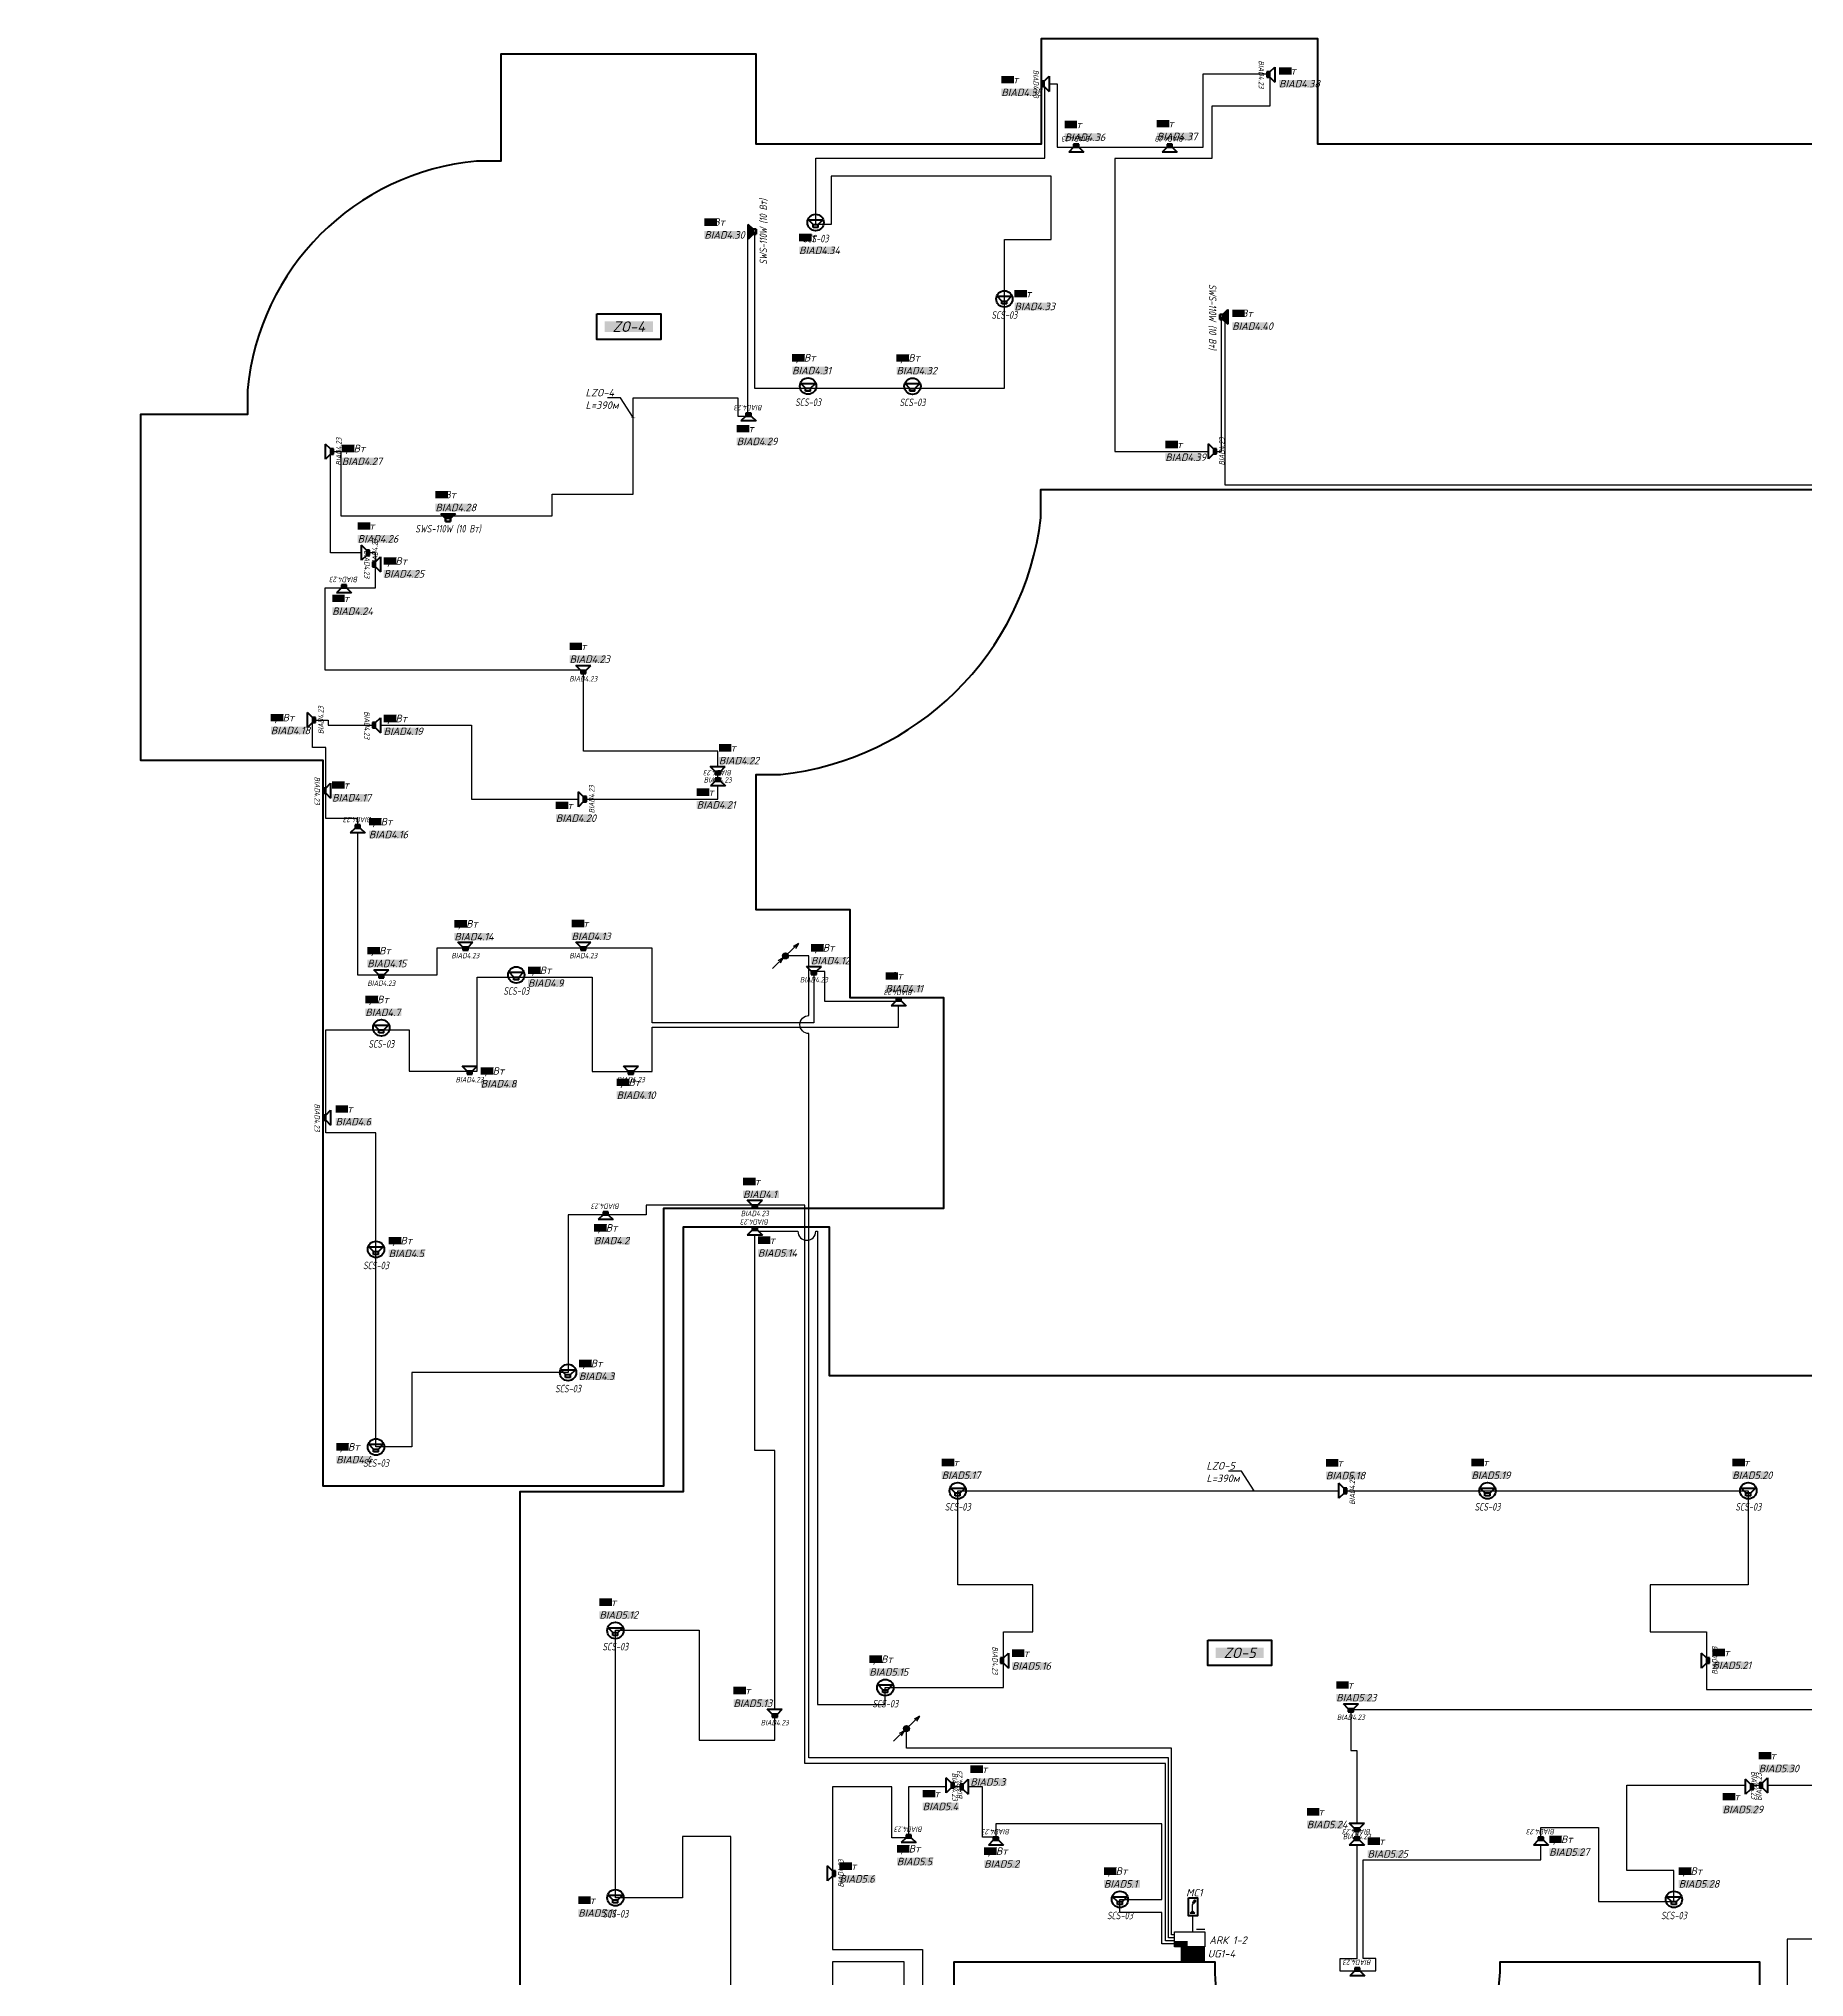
# Model space of a CAD drawing. Extents: x -152830 to 1281226, y -304852 to -2349.
# Drawn here: x 329496 to 388286, y -113005 to -48475 of the extents above; entities that cross this region are included whole.
import ezdxf
from ezdxf import colors
from ezdxf.entities.mleader import LeaderData, LeaderLine
from ezdxf.enums import TextEntityAlignment as Align
from ezdxf.math import Vec2, Vec3

# ---------------------------------------------------------------- set-up
doc = ezdxf.new("R2010")
doc.units = 0
doc.header["$LTSCALE"] = 100
doc.linetypes.add('CONTI', pattern=[0])
doc.layers.get('Defpoints').update_dxf_attribs({"color": 42})
for name, color, linetype, lineweight in [('1 BSN__тонкая  текст - 015', 250, 'Continuous', 15), ('1 тонкая  текст - 02', 5, 'Continuous', 20), ('_13_СОУЭ_линии', 5, 'Continuous', 70), ('_СОУЭ Оповещение_речевое', 7, 'Continuous', 30), ('НО Оповещатели Речь', 5, 'Continuous', 50), ('Радио', 5, 'Continuous', 30), ('СС_Трасса_ПС', 1, 'Continuous', 25)]:
    doc.layers.add(name, color=color, linetype=linetype, lineweight=lineweight)
for name, color, linetype in [('_СОУЭ_Аннотации', 7, 'Continuous'), ('_СОУЭ_оборудование', 82, 'Continuous'), ('ODG - Проводка', 3, 'Continuous'), ('Пс', 1, 'Continuous')]:
    doc.layers.add(name, color=color, linetype=linetype)
doc.styles.add('OlympDesign', font='isocpeui.ttf', dxfattribs={"height": 250})
doc.linetypes.add('Открыто в трубе', pattern='A,2,[1,BDG_GOST,S=1,R=0,X=0,Y=0],-4', length=6)

# ---------------------------------------------------------------- blocks, each defined once
blk = doc.blocks.new('*U105')
at = {"layer": 'НО Оповещатели Речь', "color": 5}
for p, q in [((-84, -184), (-242, -26)), ((-242, -26), (242, -26)), ((-84, -184), (84, -184)), ((-84, -281), (-84, -184)), ((84, -281), (-84, -281)), ((84, -184), (242, -26)), ((84, -281), (84, -184))]:
    blk.add_line(p, q, dxfattribs=at)
blk.add_circle((0, -114), 273, dxfattribs=at)
at = {"layer": 'Defpoints', "lineweight": 50, "ltscale": 100, "style": 'OlympDesign', "width": 0.8}
blk.add_text('SСS-03', height=250, dxfattribs=at).set_placement((0, -649), align=Align.MIDDLE_CENTER)
blk = doc.blocks.new('*U208')
at = {"layer": 'ODG - Проводка'}
h = blk.add_hatch(color=0, dxfattribs=at)
edge = h.paths.add_edge_path()
edge.add_arc((0, 0), 50, 0, 360)
at = {"layer": 'ODG - Проводка', "color": 0}
for points in [[(-212, -212), (0, 0)], [(0, 0), (212, 212)], [(35, 35), (85, 122)], [(35, 35), (122, 85)], [(-212, -212), (-162, -126)], [(-212, -212), (-126, -162)]]:
    blk.add_lwpolyline(points, dxfattribs=at)
blk.add_circle((0, 0), 50, dxfattribs=at)
blk = doc.blocks.new('БП1')
at = {"ltscale": 0.01, "true_color": 0xe3e3e3}
h = blk.add_hatch(color=254, dxfattribs=at)
h.dxf.hatch_style = 1
h.paths.add_polyline_path([(-11668.5, -30194.51), (-11668.5, -30189.49), (-11676.44, -30189.49), (-11676.44, -30194.51)])
at = {"layer": '1 тонкая  текст - 02', "color": 1, "ltscale": 100, "const_width": 0.125, "elevation": 0}
blk.add_lwpolyline([(-11676.44, -30189.49), (-11668.5, -30189.49), (-11668.5, -30194.51), (-11676.44, -30194.51)], close=True, dxfattribs=at)
for points in [[(-11675.32, -30191.96), (-11673.25, -30191.96)], [(-11674.28, -30192.99), (-11674.28, -30190.92)], [(-11671.8, -30191.96), (-11669.73, -30191.96)]]:
    blk.add_lwpolyline(points, dxfattribs=at)
blk = doc.blocks.new('*U128')
at = {"layer": 'НО Оповещатели Речь'}
h = blk.add_hatch(color=5, dxfattribs=at)
h.dxf.hatch_style = 1
h.set_gradient(color1=(0, 0, 255), color2=(0, 0, 255), rotation=351.73505, tint=1)
h.paths.add_polyline_path([(243, 256), (-243, 256), (-85, 98), (85, 98)])
at = {"linetype": 'CONTI', "lineweight": 60}
for p, q in [((-243, 256), (243, 256)), ((-85, 98), (-243, 256)), ((-85, 0), (-85, 98)), ((85, 0), (-85, 0)), ((85, 98), (85, 0))]:
    blk.add_line(p, q, dxfattribs=at)
at = {"layer": 'НО Оповещатели Речь', "color": 5}
for p, q in [((-85, 98), (-243, 256)), ((-243, 256), (243, 256)), ((85, 98), (-85, 98)), ((-85, 98), (-85, 0)), ((243, 256), (85, 98)), ((85, 98), (243, 256)), ((85, 0), (85, 98)), ((-85, 0), (85, 0))]:
    blk.add_line(p, q, dxfattribs=at)
at = {"layer": 'Defpoints', "color": 7, "lineweight": 50, "ltscale": 100, "style": 'OlympDesign', "width": 0.8}
blk.add_text('SWS-110W (10 Вт)', height=250, dxfattribs=at).set_placement((0, -244), align=Align.MIDDLE_CENTER)
blk = doc.blocks.new('*U104')
at = {"color": 5}
blk.add_wipeout([(-348, 366), (348, 366), (121, 140), (121, 0), (-121, 0), (-121, 140)], dxfattribs=at).dxf.layer = 'НО Оповещатели Речь'
at = {"layer": 'НО Оповещатели Речь'}
h = blk.add_hatch(color=5, dxfattribs=at)
h.dxf.hatch_style = 1
h.set_gradient(color1=(0, 0, 255), color2=(0, 0, 255), tint=1)
h.paths.add_polyline_path([(-121, 0), (121, 0), (121, 140), (-121, 140)])
at = {"layer": 'НО Оповещатели Речь', "color": 5}
for p, q in [((-121, 140), (-348, 366)), ((-348, 366), (348, 366)), ((121, 140), (-121, 140)), ((-121, 140), (-121, 0)), ((-121, 0), (121, 0)), ((121, 140), (348, 366)), ((121, 0), (121, 140))]:
    blk.add_line(p, q, dxfattribs=at)
at = {"layer": 'Defpoints', "lineweight": 50, "ltscale": 100, "style": 'OlympDesign', "width": 0.8}
blk.add_text('BIAD4.23', height=250, dxfattribs=at).set_placement((0, -250), align=Align.MIDDLE_CENTER)
blk = doc.blocks.new('_ArchTick')
at = {"color": 0, "linetype": 'ByBlock', "const_width": 0.15}
blk.add_lwpolyline([(-0.5, -0.5), (0.5, 0.5)], dxfattribs=at)
blk = doc.blocks.new('13 микрофон')
h = blk.add_hatch(color=256)
h.dxf.hatch_style = 1
edge = h.paths.add_edge_path()
edge.add_spline(control_points=[(-87, 50), (-101, 23), (-132, -18), (-105, -55), (-93, -62)], knot_values=[0, 0, 0, 0, 84.5799273, 123.2232973, 123.2232973, 123.2232973, 123.2232973], degree=3, periodic=0)
edge.add_line((-93, -62), (-93, -62))
edge.add_spline(control_points=[(-93, -62), (-81, -68), (-36, -73), (-16, -26), (0, 0)], knot_values=[0.6216926, 0.6216926, 0.6216926, 0.6216926, 38.64337, 123.2232973, 123.2232973, 123.2232973, 123.2232973], degree=3, periodic=0)
edge.add_spline(control_points=[(0, 0), (14, 27), (45, 68), (18, 105), (7, 112)], knot_values=[0, 0, 0, 0, 84.5799273, 123.2232973, 123.2232973, 123.2232973, 123.2232973], degree=3, periodic=0)
edge.add_spline(control_points=[(7, 112), (-5, 118), (-50, 123), (-71, 76), (-87, 50)], knot_values=[0, 0, 0, 0, 38.64337, 123.2232973, 123.2232973, 123.2232973, 123.2232973], degree=3, periodic=0)
h.paths.add_polyline_path([(-139, -489), (-264, -614), (-14, -614)])
for p, q in [((-139, -489), (-264, -614)), ((-264, -614), (-14, -614)), ((-14, -614), (-139, -489)), ((-93, -62), (-93, -62))]:
    blk.add_line(p, q)
at = {"lineweight": 30}
for p, q in [((-139, -143), (-93, -62)), ((-139, -489), (-139, -143))]:
    blk.add_line(p, q, dxfattribs=at)
at = {"lineweight": 50}
blk.add_lwpolyline([(-364, 236), (136, 236), (136, -764), (-364, -764)], close=True, dxfattribs=at)
for points in [[(-93, -62), (-105, -55), (-132, -18), (-101, 23), (-87, 50)], [(-93, -62), (-82, -68), (-36, -73), (-16, -26), (0, 0)], [(7, 112), (-5, 118), (-50, 123), (-71, 76), (-87, 50)], [(7, 112), (18, 105), (45, 68), (14, 27), (0, 0)]]:
    blk.add_open_spline(points, degree=3, knots=[0, 0, 0, 0, 38.64337, 123.2232973, 123.2232973, 123.2232973, 123.2232973])
blk = doc.blocks.new('*U122')
at = {"layer": 'Пс'}
blk.add_hatch(color=0, dxfattribs=at).paths.add_polyline_path([(-0.4, -0.05), (-0.05, -0.05), (-0.05, -0.2), (-0.4, -0.2)])
at = {"layer": 'Пс', "color": 0}
for p, q in [((-0.4, 0.2), (0.4, 0.2)), ((-0.4, -0.2), (-0.4, 0.2)), ((0.4, 0.2), (0.4, -0.2)), ((0.4, -0.2), (-0.4, -0.2))]:
    blk.add_line(p, q, dxfattribs=at)
at = {"layer": 'Пс', "color": 0, "style": 'OlympDesign', "flags": 12}
blk.add_attdef('N', text='', height=0.306, dxfattribs=at).set_placement((0, 0.376), align=Align.MIDDLE_CENTER)
at = {"layer": 'Пс', "color": 0, "lineweight": 9, "style": 'OlympDesign'}
for tag, p in [('ПОЗ', (-0.607, -0.632)), ('ТИП', (-0.607, -0.988)), ('МАРКА', (-0.607, -1.343)), ('ПРОИЗВОДИТЕЛЬ', (-0.607, -1.691)), ('ПОТРЕБЛЕНИЕ', (-0.607, -2.128))]:
    blk.add_attdef(tag, p, '', height=0.25, dxfattribs=at)

msp = doc.modelspace()

# ---------------------------------------------------------------- linework, layer by layer
at = {"color": 3, "lineweight": 30}
msp.add_lwpolyline([(367930.803363, -111488.352971), (367930.803363, -110962.878148)], dxfattribs=at)
at = {"layer": '_13_СОУЭ_линии', "color": 5, "lineweight": 30}
for points in [[(367320.728849, -111788.352971), (367018.623446, -111788.352971), (367018.623446, -105889.117618), (355003.981458, -105889.117618), (355003.981458, -87299.42613), (349717.199822, -87299.42613), (349717.199822, -87620.193014), (347122.618775, -87620.193014), (347122.618775, -92874.713197), (341922.037549, -92874.713197), (341922.037549, -95352.284526), (340725.639779, -95352.284526), (340725.639779, -84891.062109), (339050.888752, -84891.062109), (339050.888752, -81469.822685), (341827.386124, -81469.822685), (341827.386124, -82846.211247), (344097.597664, -82846.211247), (344097.597664, -79708.772081), (347923.432159, -79708.772081), (347923.432159, -82850.263968), (349924.33873, -82850.263968), (349924.33873, -81373.174545), (358130.643686, -81373.174545), (358130.643686, -80522.2602), (355674.953889, -80522.2602), (355674.953889, -79519.42613), (355307.161158, -79519.42613), (355307.161158, -81237.308904), (349924.33873, -81237.308904), (349924.33873, -78743.108664), (342750.471239, -78743.108664), (342750.471239, -79647.696256), (340116.340246, -79647.696256), (340116.340246, -74426.004256), (339050.888486, -74426.004256), (339050.888486, -72070.06778), (338609.19703, -72070.06778), (338609.19703, -71154.138247), (339137.742683, -71154.138247), (339137.742683, -71327.797676), (343907.603809, -71327.797676), (343907.603809, -73791.316892), (352105.56501, -73791.316892), (352105.56501, -72193.796203), (347630.626213, -72193.796203), (347630.626213, -69490.687093), (339033.904957, -69490.687093), (339033.904957, -66755.193014), (340708.111736, -66755.193014), (340708.111736, -65584.511238), (339213.907692, -65584.511238), (339213.907692, -62215.304991), (339550.601968, -62215.304991), (339550.601968, -64357.086799), (346596.084735, -64357.086799), (346596.084735, -63634.019921), (349286.939467, -63634.019921), (349286.939467, -60431.682596), (352779.099845, -60431.682596), (352779.099845, -61035.214771), (353109.741669, -61035.214771), (353109.741669, -54899.818818), (353331.78133, -54899.818818), (353331.78133, -60110.173705), (361650.652641, -60110.173705), (361650.652641, -55151.576958), (363208.503218, -55151.576958), (363208.503218, -53047.942441), (355885.671309, -53047.942441), (355885.671309, -54659.979764), (355369.913313, -54659.979764), (355369.913313, -52446.18492), (362996.876842, -52446.18492), (362996.876842, -49974.809572), (363404.472233, -49974.809572), (363404.472233, -52085.193014), (368267.310113, -52085.193014), (368267.310113, -49640.494144), (370491.009655, -49640.494144), (370491.009655, -50721.195331), (368556.808687, -50721.195331), (368556.808687, -52461.407932), (365330.229979, -52461.407932), (365330.229979, -62209.809572), (368878.101619, -62209.809572), (368878.101619, -57734.859554), (368991.897947, -57734.859554), (368991.897947, -63326.8474), (392280.98954, -63326.8474)], [(389025.528207, -104104.74048), (373190.687821, -104104.74048), (373190.687821, -105455.801099), (373387.687821, -105455.801099), (373387.687821, -109102.028321), (373387.687821, -112390.883039), (372821.098043, -112390.883039), (372821.098043, -112790.193014), (374021.097311, -112790.193014), (374021.097311, -112383.245352), (373600.714263, -112383.245352), (373600.714263, -109102.028321), (379515.687821, -109102.028321), (379515.687821, -108023.67814), (381432.995698, -108023.67814), (381432.995698, -110484.800488), (383945.68996, -110484.800488), (383945.68996, -109451.288403), (382374.168885, -109451.288403), (382374.168885, -106615.414112), (391587.244807, -106615.414112)], [(394826.734289, -111732.271379), (387715.187821, -111732.271379), (387715.187821, -115399.175756)], [(358314.040158, -115679.792395), (358314.040158, -112487.877842), (355925.30438, -112487.877842), (355925.30438, -116764.360009)]]:
    msp.add_lwpolyline(points, dxfattribs=at)
at = {"layer": '_СОУЭ_Аннотации', "color": 67, "linetype": 'CONTI', "lineweight": 60, "ltscale": 100, "true_color": 0x727430}
for points in [[(395890.626213, -51984.809572), (372090.626213, -51984.809572), (372090.626213, -48474.809572), (362880.626213, -48474.809572), (362880.626213, -51984.809572), (353380.626213, -51984.809572), (353380.626213, -48984.809572), (344880.626213, -48984.809572), (344880.626213, -52551.509504), (344074.182034, -52551.509504, 0.3618144935), (336447.326146, -60174.809572)], [(336447.326146, -60178.365394), (336447.326146, -60984.809572), (332880.626213, -60984.809572), (332880.626213, -72484.809572), (338950.505044, -72484.809572), (338950.505044, -96649.809572), (350310.505044, -96649.809572), (350310.505044, -87399.809572), (359630.661158, -87399.809572), (359630.661158, -80399.809572), (356510.505044, -80399.809572), (356510.505044, -77469.809572), (353380.505044, -77469.809572), (353380.505044, -72966.118076), (354190.505044, -72966.118076, 0.3499876164), (362865.626213, -64424.809572), (362865.626213, -63484.809572), (392380.626213, -63484.809572)], [(359980.687821, -117679.809572), (359980.687821, -112489.809572), (368654.191277, -112489.809572), (368654.191277, -112849.809572, 0.9672928102), (378157.184366, -112839.809572)]]:
    msp.add_lwpolyline(points, format="xyb", dxfattribs=at)
at = {"layer": '_СОУЭ_Аннотации', "color": 1, "linetype": 'CONTI', "lineweight": 60, "ltscale": 100}
for points in [[(348080.43566, -57632.684807), (350206.69166, -57632.684807), (350206.69166, -58481.193807), (348080.43566, -58481.193807)], [(368423.366681, -101780.366222), (370549.622681, -101780.366222), (370549.622681, -102628.875222), (368423.366681, -102628.875222)]]:
    msp.add_lwpolyline(points, close=True, dxfattribs=at)
at = {"layer": '_СОУЭ_Аннотации', "color": 67, "linetype": 'CONTI', "lineweight": 60, "ltscale": 100, "true_color": 0x727430}
for points in [[(401025.687821, -114719.809572), (401025.687821, -97469.419356), (394735.687821, -97469.419356), (394735.687821, -96849.809572), (390425.687821, -96849.809572), (390425.687821, -92984.809572), (355830.505044, -92984.809572), (355830.505044, -88039.809572), (350950.505044, -88039.809572), (350950.505044, -96849.809572), (345510.687821, -96849.809572), (345510.687821, -114719.809572)], [(378157.184366, -112849.809572), (378157.184366, -112489.809572), (386795.687821, -112489.809572), (386795.687821, -117679.809572)]]:
    msp.add_lwpolyline(points, dxfattribs=at)
at = {"layer": '_СОУЭ_оборудование', "elevation": 0}
msp.add_lwpolyline([(368053.582684, -111408.372069), (368327.415876, -111408.372069)], dxfattribs=at)

# ---------------------------------------------------------------- block references
at = {"layer": '_СОУЭ Оповещение_речевое', "color": 4, "lineweight": 50}
for p, rotation in [((353380.626213, -54899.818818), 90), ((368830.626213, -57734.809572), 270)]:
    msp.add_blockref('*U128', p, dxfattribs=dict(at, rotation=rotation))
for name, p in [('*U105', (355365.626213, -54476.302218)), ('*U105', (361650.652641, -57021.01567)), ('*U105', (355115.624228, -59923.49461)), ('*U105', (358590.647759, -59929.277913)), ('*U128', (343125.497087, -64541.712903)), ('*U105', (345397.139841, -79525.094535)), ('*U105', (340903.698884, -81286.14514)), ('*U105', (340725.626317, -88661.122899)), ('*U105', (347122.618775, -92760.076217)), ('*U105', (340725.639779, -95238.597896)), ('*U105', (360097.788101, -96696.299863)), ('*U105', (377738.966508, -96696.329876)), ('*U105', (386423.966508, -96696.299863)), ('*U105', (348698.187821, -101348.622942)), ('*U105', (357685.847436, -103248.224933)), ('*U105', (348698.187821, -110243.622942)), ('*U105', (365498.174244, -110301.14514)), ('*U105', (383945.68996, -110301.122942))]:
    msp.add_blockref(name, p, dxfattribs=at)
at = {"layer": 'Радио', "xscale": 2, "yscale": 2, "zscale": 2, "rotation": 178.7329526101915}
for p in [(354360.505044, -79005.591834), (358390.127713, -104729.312879)]:
    msp.add_blockref('*U208', p, dxfattribs=at)

# ---------------------------------------------------------------- texts
at = {"layer": '_СОУЭ_Аннотации', "color": 7, "linetype": 'Открыто в трубе', "lineweight": 60, "ltscale": 100, "style": 'OlympDesign', "bg_fill": 1, "box_fill_scale": 1, "bg_fill_color": 7, "bg_fill_true_color": 16777215, "bg_fill_transparency": 0}
for s, insert, char_height, width, attachment_point in [('6Вт', (361548.663585, -49709.869016, 0), 250, 418.76026667, 1), ('10Вт', (351659.959804, -54453.161076, 0), 250, 418.76026667, 1), ('3Вт', (354815.179564, -54965.805967), 250, 418.76026667, 1), ('3Вт', (361986.277926, -56835.390534), 250, 418.76026667, 1), ('ZO-4', (349143.56366, -58056.939307), 350, 1602.16185265, 5), ('10Вт', (369236.657764, -57491.168631, 0), 250, 418.76026667, 1), ('1,5Вт', (354582.379837, -58969.583863), 250, 418.76026667, 1), ('1,5Вт', (358057.403368, -58975.367167), 250, 418.76026667, 1), ('6Вт', (367009.460341, -61854.542231, 0), 250, 418.76026667, 1), ('10Вт', (342704.3578, -63528.32686, 0), 250, 418.76026667, 1), ('3Вт', (340116.426858, -64571.827831, 0), 250, 418.76026667, 1), ('3Вт', (347170.183747, -68576.669333, 0), 250, 418.76026667, 1), ('1,5Вт', (337222.545724, -70951.42144, 0), 250, 418.76026667, 1), ('6Вт', (352143.240611, -71953.430421, 0), 250, 418.76026667, 1), ('1,5Вт', (343334.547847, -77814.462761, 0), 250, 418.76026667, 1), ('3Вт', (347239.325916, -77802.126165, 0), 250, 418.76026667, 1), ('1,5Вт', (340435.601733, -78707.203826, 0), 250, 418.76026667, 1), ('1,5Вт', (355211.812904, -78611.113119, 0), 250, 418.76026667, 1), ('1,5Вт', (345786.116702, -79359.088622), 250, 418.76026667, 1), ('6Вт', (357693.618347, -79546.957252, 0), 250, 418.76026667, 1), ('1,5Вт', (340370.454493, -80332.234393), 250, 418.76026667, 1), ('6Вт', (352949.360861, -86389.880499, 0), 250, 418.76026667, 1), ('1,5Вт', (341147.974114, -88358.55439), 250, 418.76026667, 1), ('1,5Вт', (347483.857127, -92447.773999), 250, 418.76026667, 1), ('1,5Вт', (339399.58616, -95225.496261), 250, 418.76026667, 1), ('3Вт', (359564.54371, -95742.389117), 250, 418.76026667, 1), ('3Вт', (372358.107265, -95754.92078), 250, 418.76026667, 1), ('3Вт', (377205.722117, -95742.419129), 250, 418.76026667, 1), ('3Вт', (385890.722117, -95742.389117), 250, 418.76026667, 1), ('3Вт', (348164.94343, -100394.712195), 250, 418.76026667, 1), ('1,5Вт', (357152.603045, -102294.314186), 250, 418.76026667, 1), ('ZO-5', (369486.494681, -102204.620722), 350, 1602.16185265, 5), ('3Вт', (372701.309188, -103150.149886, 0), 250, 418.76026667, 1), ('6Вт', (352629.516619, -103333.236283, 0), 250, 418.76026667, 1), ('6Вт', (386772.093633, -105505.982288, 0), 250, 418.76026667, 1), ('3Вт', (371724.012409, -107371.826946, 0), 250, 418.76026667, 1), ('1,5Вт', (364964.929853, -109347.234393), 250, 418.76026667, 1), ('1,5Вт', (384107.670248, -109347.212195), 250, 418.76026667, 1), ('3Вт', (347459.733345, -110316.731717), 250, 418.76026667, 1)]:
    msp.add_mtext(s, dxfattribs=dict(at, insert=insert, char_height=char_height, width=width, attachment_point=attachment_point))
at = {"layer": '_СОУЭ_Аннотации', "char_height": 250, "width": 1197.06228103, "attachment_point": 1, "style": 'OlympDesign', "bg_fill": 1, "box_fill_scale": 1, "bg_fill_color": 7, "bg_fill_true_color": 16777215, "bg_fill_transparency": 0}
for s, insert in [('BIAD4.30', (351662.290697, -54878.520559, 0)), ('BIAD4.34', (354817.510457, -55391.16545, 0)), ('BIAD4.33', (361988.608819, -57260.750017, 0)), ('BIAD4.40', (369238.988657, -57916.528114, 0)), ('BIAD4.31', (354584.71073, -59394.943346, 0)), ('BIAD4.32', (358059.73426, -59400.72665, 0)), ('BIAD4.29', (352741.15584, -61753.893702, 0)), ('BIAD4.28', (342706.688692, -63953.686343, 0)), ('BIAD4.24', (339270.208419, -67405.034665, 0)), ('BIAD4.21', (351408.046947, -73854.313093, 0)), ('BIAD4.9', (345788.447594, -79784.448105, 0)), ('BIAD4.7', (340372.785386, -80757.593876, 0)), ('BIAD4.2', (347988.332355, -88359.410611, 0)), ('BIAD4.5', (341150.305007, -88783.913873, 0)), ('BIAD5.14', (353445.451092, -88770.52976, 0)), ('BIAD4.3', (347486.188019, -92873.133483, 0)), ('BIAD4.4', (339401.917053, -95650.855745, 0)), ('BIAD5.17', (359566.874603, -96167.7486, 0)), ('BIAD5.18', (372360.438157, -96180.280263, 0)), ('BIAD5.19', (377208.053009, -96167.778613, 0)), ('BIAD5.20', (385893.053009, -96167.7486, 0)), ('BIAD5.12', (348167.274323, -100820.071679, 0)), ('BIAD5.15', (357154.933938, -102719.673669, 0)), ('BIAD5.5', (358074.148803, -109027.993711, 0)), ('BIAD5.2', (360979.202108, -109108.048984, 0)), ('BIAD5.1', (364967.260746, -109772.593876, 0)), ('BIAD5.28', (384110.00114, -109772.571679, 0)), ('BIAD5.11', (347462.064237, -110742.091201, 0))]:
    msp.add_mtext(s, dxfattribs=dict(at, insert=insert))

# ---------------------------------------------------------------- leaders
at = {"layer": '_13_СОУЭ_линии', "color": 18, "linetype": 'CONTI', "lineweight": 18, "ltscale": 100, "true_color": 0x000000}
ml = msp.add_multileader_mtext('Standard', dxfattribs=at)
ml.set_content('АЛС 1.1 раздела АПС\\P(см. раздел "ИОС5.5.1")', color=(0, 0, 0), style='OlympDesign')
ml.set_leader_properties(color=256, linetype='ByLayer', lineweight=-1)
ml.build(insert=Vec2(0, 0))
ml.multileader.update_dxf_attribs({"text_left_attachment_type": 6, "text_right_attachment_type": 6, "dogleg_length": 2, "arrow_head_size": 200, "scale": 100})
ctx = ml.context
ctx.base_point, ctx.scale, ctx.char_height, ctx.arrow_head_size, ctx.landing_gap_size, ctx.plane_origin = Vec3(43391.177549, -92119.350032), 100, 250, 200, 0, Vec3(54855.263188, -82979.027992)
ctx.left_attachment, ctx.right_attachment = 6, 6
notes = []
notes.append((ctx, [(0, (1, 1, 0), (47312.010883, -92119.350032), (-1, 0), 200, [(0, [(48521.746321, -90079.139826), (47667.722509, -90245.694326)], 0, [])])]))
ctx.mtext.insert, ctx.mtext.width, ctx.mtext.flow_direction = Vec3(43391.177549, -91794.350032), 4773.88520797, 5
for ctx, leaders in notes:
    for number, flags, end, landing, length, lines in leaders:
        leader = LeaderData()
        leader.index, (leader.has_last_leader_line, leader.has_dogleg_vector, leader.attachment_direction) = number, flags
        leader.last_leader_point, leader.dogleg_vector, leader.dogleg_length = Vec3(end), Vec3(landing), length
        for number, points, colour, breaks in lines:
            line = LeaderLine()
            line.index, line.vertices, line.color, line.breaks = number, Vec3.list(points), colors.encode_raw_color(colour), breaks
            leader.lines.append(line)
        ctx.leaders.append(leader)

# ---------------------------------------------------------------- next in the draw order: block references
at = {"layer": '_СОУЭ Оповещение_речевое', "color": 4, "lineweight": 50}
for p, xscale, yscale, zscale, rotation in [((362880.626213, -49974.809572), 0.71930163509888, 0.71930163509888, 0.71930163509888, 270), ((370390.626213, -49665.069147), 0.71930163509888, 0.71930163509888, 0.71930163509888, 270), ((364043.408602, -51984.809572), 0.71930163509888, 0.71930163509888, 0.71930163509888, 180), ((367155.361884, -51984.809572), 0.71930163509888, 0.71930163509888, 0.71930163509888, 180), ((353130.125245, -60934.83133), 0.71930163509888, 0.71930163509888, 0.71930163509888, 180), ((339309.186936, -62215.304991), 0.71930163509888, 0.71930163509888, 0.71930163509888, 89.99999999999999), ((368710.570516, -62209.809572), 0.71930163509888, 0.71930163509888, 0.71930163509888, 89.99999999999997), ((340507.727155, -65584.511238), 0.71930163509888, 0.71930163509888, 0.71930163509888, 90), ((338710.623933, -71154.138247), 0.71930163509888, 0.71930163509888, 0.71930163509888, 89.99999999999999), ((340607.727155, -71327.797676), 0.71930163509888, 0.71930163509888, 0.71930163509888, 270), ((338950.505044, -73506.290001), 0.71930163509888, 0.71930163509888, 0.71930163509888, 270), ((347730.679766, -73791.316892), 0.71930163509888, 0.71930163509888, 0.71930163509888, 89.99999999999999), ((340116.340246, -74647.770429), 0.71930163509888, 0.71930163509888, 0.71930163509888, 180), ((338950.505293, -84389.853966), 0.7193016350988799, 0.7193016350988799, 0.7193016350988799, 270.0000107876803), ((348374.331893, -87519.809572), 0.71930163509888, 0.71930163509888, 0.71930163509888, 180)]:
    msp.add_blockref('*U104', p, dxfattribs=dict(at, xscale=xscale, yscale=yscale, zscale=zscale, rotation=rotation))
at = {"layer": '_СОУЭ Оповещение_речевое', "color": 4, "lineweight": 50, "xscale": 0.71930163509888, "yscale": 0.71930163509888, "zscale": 0.71930163509888}
for p in [(347630.626213, -69600.785551), (352105.56501, -72966.113828), (343703.75279, -78814.809572), (347630.626213, -78814.809572), (340903.694173, -79734.809572), (343843.772739, -82944.802781), (349213.561735, -82944.809572), (353340.661158, -87399.809572)]:
    msp.add_blockref('*U104', p, dxfattribs=at)

# ---------------------------------------------------------------- next in the draw order: texts
at = {"layer": 'СС_Трасса_ПС', "lineweight": 25, "char_height": 250, "attachment_point": 5, "line_spacing_factor": 0.6, "style": 'OlympDesign', "bg_fill": 3, "box_fill_scale": 1, "bg_fill_color": 256, "bg_fill_transparency": 0}
for s, insert, width in [('{\\C256;\\c0;MC1}', (367976.007585, -110189.111078), 800.64994614), ('{\\C256;\\c0;АRК 1-2}', (369097.458487, -111771.460687, 0), 1295.91759898)]:
    msp.add_mtext(s, dxfattribs=dict(at, insert=insert, width=width))

# ---------------------------------------------------------------- next in the draw order: leaders
ml = msp.add_multileader_mtext('Standard')
ml.set_content('LZO-4^JL=390м', color=256, style='OlympDesign')
ml.set_leader_properties(color=256, linetype='ByLayer', lineweight=-1)
ml.set_arrow_properties(name='ARCHTICK')
ml.build(insert=Vec2(0, 0))
ml.multileader.update_dxf_attribs({"text_left_attachment_type": 6, "text_right_attachment_type": 6, "dogleg_length": 50, "arrow_head_size": 100})
ctx = ml.context
ctx.base_point, ctx.char_height, ctx.arrow_head_size, ctx.landing_gap_size, ctx.plane_origin = Vec3(347702.455987, -60429.922207), 250, 100, 0, Vec3(349120.526074, -60753.59802)
ctx.left_attachment, ctx.right_attachment = 6, 6
notes = []
notes.append((ctx, [(0, (1, 1, 0), (348872.152956, -60429.922207), (-1, 0), 50, [(0, [(349286.939467, -61084.483109)], 0, [])])]))
ctx.mtext.insert, ctx.mtext.width, ctx.mtext.flow_direction = Vec3(347702.455987, -60129.922207), 383.66637116, 5
ctx.mtext.has_bg_fill, ctx.mtext.bg_color, ctx.mtext.bg_scale_factor, ctx.mtext.bg_transparency, ctx.mtext.use_window_bg_color = 1, -1027028792, 1.5, 0, 1
for ctx, leaders in notes:
    for number, flags, end, landing, length, lines in leaders:
        leader = LeaderData()
        leader.index, (leader.has_last_leader_line, leader.has_dogleg_vector, leader.attachment_direction) = number, flags
        leader.last_leader_point, leader.dogleg_vector, leader.dogleg_length = Vec3(end), Vec3(landing), length
        for number, points, colour, breaks in lines:
            line = LeaderLine()
            line.index, line.vertices, line.color, line.breaks = number, Vec3.list(points), colors.encode_raw_color(colour), breaks
            leader.lines.append(line)
        ctx.leaders.append(leader)

# ---------------------------------------------------------------- next in the draw order: linework, layer by layer
at = {"layer": '_13_СОУЭ_линии', "color": 5, "lineweight": 30}
msp.add_lwpolyline([(367320.728849, -111688.352971), (367120.924703, -111688.352971), (367120.924703, -105699.739303), (355141.759724, -105699.739303), (355141.759724, -81591.629678, -1), (355141.759724, -80991.629678), (355141.759724, -79005.591834), (354360.505044, -79005.591834)], format="xyb", dxfattribs=at)
for points in [[(367320.728849, -111588.352971), (367217.608495, -111588.352971), (367217.608495, -105379.762836), (358390.127713, -105379.762836), (358390.127713, -104729.312879)], [(367320.728849, -111888.352971), (366889.405513, -111888.352971), (366889.405513, -110844.688637), (365498.174244, -110844.688637), (365498.174244, -110414.83177), (366889.405513, -110414.83177), (366889.405513, -107899.806482), (361368.171512, -107899.806482), (361368.171512, -108339.853967), (360924.377325, -108339.853967), (360924.377325, -106665.414362), (358463.118207, -106665.414362), (358463.118207, -108360.182136), (357900.463225, -108360.182136), (357900.463225, -106665.414362), (355925.30438, -106665.414362), (355925.30438, -112081.953777), (358929.596548, -112081.953777), (358929.596548, -115679.792395)]]:
    msp.add_lwpolyline(points, dxfattribs=at)

# ---------------------------------------------------------------- next in the draw order: block references
at = {"linetype": 'CONTI', "lineweight": 60, "xscale": 0.6, "yscale": 0.6, "zscale": 0.6}
msp.add_blockref('13 микрофон', (367999.439806, -110504.420253), dxfattribs=at)
at = {"layer": '1 BSN__тонкая  текст - 015', "color": 54, "xscale": 100, "yscale": 100, "zscale": 100}
msp.add_blockref('БП1', (1535171.045616, 2906960.699842, -0.250877), dxfattribs=at)
at = {"layer": '_СОУЭ Оповещение_речевое', "color": 4, "lineweight": 50, "xscale": 0.71930163509888, "yscale": 0.71930163509888, "zscale": 0.71930163509888}
for p, rotation in [((340607.728295, -65969.809572), 270), ((352110.204202, -73086.118076), 180)]:
    msp.add_blockref('*U104', p, dxfattribs=dict(at, rotation=rotation))

# ---------------------------------------------------------------- next in the draw order: texts
at = {"layer": '_СОУЭ_Аннотации', "color": 7, "linetype": 'Открыто в трубе', "lineweight": 60, "ltscale": 100, "char_height": 250, "width": 418.76026667, "attachment_point": 1, "style": 'OlympDesign', "bg_fill": 1, "box_fill_scale": 1, "bg_fill_color": 7, "bg_fill_true_color": 16777215, "bg_fill_transparency": 0}
for s, insert in [('3Вт', (370796.657765, -49421.428206, 0)), ('6Вт', (363655.975226, -51202.531318, 0)), ('3Вт', (366727.191592, -51178.501421, 0)), ('6Вт', (352738.824947, -61328.534218, 0)), ('1,5Вт', (339586.722202, -61989.178122, 0)), ('1,5Вт', (340979.757328, -70977.666018, 0)), ('3Вт', (339265.604176, -73191.640634, 0)), ('3Вт', (346713.36829, -73870.335544, 0)), ('1,5Вт', (340488.370419, -74414.329911, 0)), ('1,5Вт', (344215.802912, -82711.362263, 0)), ('1,5Вт', (348740.246418, -83091.635406, 0)), ('6Вт', (339379.315474, -83974.589099, 0)), ('1,5Вт', (347986.001462, -87934.051128, 0))]:
    msp.add_mtext(s, dxfattribs=dict(at, insert=insert))
at = {"layer": '_СОУЭ_Аннотации', "char_height": 250, "width": 1197.06228103, "attachment_point": 1, "style": 'OlympDesign', "bg_fill": 1, "box_fill_scale": 1, "bg_fill_color": 7, "bg_fill_true_color": 16777215, "bg_fill_transparency": 0}
for s, insert in [('BIAD4.35', (361550.994478, -50135.228499, 0)), ('BIAD4.38', (370798.988658, -49846.787689, 0)), ('BIAD4.37', (366729.522485, -51603.860904, 0)), ('BIAD4.36', (363658.306119, -51627.890802, 0)), ('BIAD4.27', (339589.053095, -62414.537605, 0)), ('BIAD4.39', (367011.791234, -62279.901714, 0)), ('BIAD4.26', (340118.75775, -64997.187314, 0)), ('BIAD4.23', (347172.51464, -69002.028817, 0)), ('BIAD4.18', (337224.876617, -71376.780923, 0)), ('BIAD4.19', (340982.08822, -71403.025501, 0)), ('BIAD4.17', (339267.935069, -73617.000118, 0)), ('BIAD4.16', (340490.701312, -74839.689394, 0)), ('BIAD4.20', (346715.699183, -74295.695027, 0)), ('BIAD4.14', (343336.87874, -78239.822245, 0)), ('BIAD4.13', (347241.656809, -78227.485648, 0)), ('BIAD4.15', (340437.932625, -79132.56331, 0)), ('BIAD4.8', (344218.133804, -83136.721746, 0)), ('BIAD4.10', (348742.577311, -83516.994889, 0)), ('BIAD4.6', (339381.646367, -84399.948582, 0)), ('BIAD4.1', (352951.691753, -86815.239983, 0))]:
    msp.add_mtext(s, dxfattribs=dict(at, insert=insert))

# ---------------------------------------------------------------- next in the draw order: block references
at = {"layer": '_СОУЭ Оповещение_речевое', "color": 4, "lineweight": 50, "xscale": 0.71930163509888, "yscale": 0.71930163509888, "zscale": 0.71930163509888, "rotation": 180}
for p in [(339659.177824, -66654.809572), (358130.643686, -80399.809572)]:
    msp.add_blockref('*U104', p, dxfattribs=at)
at = {"layer": '_СОУЭ Оповещение_речевое', "color": 4, "lineweight": 50, "xscale": 0.71930163509888, "yscale": 0.71930163509888, "zscale": 0.71930163509888}
msp.add_blockref('*U104', (355307.161158, -79619.809572), dxfattribs=at)

# ---------------------------------------------------------------- next in the draw order: texts
at = {"layer": '_СОУЭ_Аннотации', "color": 7, "linetype": 'Открыто в трубе', "lineweight": 60, "ltscale": 100, "char_height": 250, "width": 418.76026667, "attachment_point": 1, "style": 'OlympDesign', "bg_fill": 1, "box_fill_scale": 1, "bg_fill_color": 7, "bg_fill_true_color": 16777215, "bg_fill_transparency": 0}
for s, insert in [('1,5Вт', (340979.758468, -65736.369054, 0)), ('6Вт', (351405.716054, -73428.95361, 0))]:
    msp.add_mtext(s, dxfattribs=dict(at, insert=insert))
at = {"layer": '_СОУЭ_Аннотации', "char_height": 250, "width": 1197.06228103, "attachment_point": 1, "style": 'OlympDesign', "bg_fill": 1, "box_fill_scale": 1, "bg_fill_color": 7, "bg_fill_true_color": 16777215, "bg_fill_transparency": 0}
for s, insert in [('BIAD4.25', (340982.08936, -66161.728537, 0)), ('BIAD4.22', (352145.571504, -72378.789905, 0))]:
    msp.add_mtext(s, dxfattribs=dict(at, insert=insert))
at = {"layer": 'СС_Трасса_ПС', "lineweight": 25, "insert": (368878.269197, -112222.10257), "char_height": 250, "width": 439.83497992, "attachment_point": 5, "line_spacing_factor": 0.6, "style": 'OlympDesign', "bg_fill": 3, "box_fill_scale": 1, "bg_fill_color": 256, "bg_fill_transparency": 0}
msp.add_mtext('{\\C256;\\c0;UG1-4}', dxfattribs=at)

# ---------------------------------------------------------------- next in the draw order: linework, layer by layer
at = {"layer": '_13_СОУЭ_линии', "color": 5, "lineweight": 30}
msp.add_lwpolyline([(352544.20458, -116469.809546), (352544.20458, -108315.893431), (350932.283904, -108315.893431), (350932.283904, -110357.309572), (348698.187821, -110357.309572), (348698.187821, -101453.416313), (351487.385531, -101453.416313), (351487.385531, -105109.316809), (354005.687821, -105109.316809), (354005.687821, -95475.062614), (353340.661158, -95475.062614), (353340.661158, -88173.195395), (354772.870591, -88173.195395, 1), (355372.870591, -88173.195395), (355433.302727, -88173.195395), (355433.302727, -103930.934248), (357685.847436, -103930.934248), (357685.847436, -103361.911563), (361624.592966, -103361.911563), (361624.592966, -101502.436262), (362595.370424, -101502.436262), (362595.370424, -99943.91542), (360097.788101, -99943.91542), (360097.788101, -96809.986493), (386423.966508, -96809.986493), (386423.966508, -99943.91542), (383154.110284, -99943.91542), (383154.110284, -101502.436262), (385027.797999, -101502.436262), (385027.797999, -103431.902478), (389025.528207, -103431.902478)], format="xyb", dxfattribs=at)

# ---------------------------------------------------------------- next in the draw order: block references
at = {"color": 1, "linetype": 'Continuous', "lineweight": 5, "xscale": 1249.999999999968, "yscale": 1249.999999999968, "zscale": 1249.999999999968}
msp.add_blockref('*U122', (367820.728849, -111738.352971), dxfattribs=at)

# ---------------------------------------------------------------- next in the draw order: texts
at = {"layer": '_СОУЭ_Аннотации', "color": 7, "linetype": 'Открыто в трубе', "lineweight": 60, "ltscale": 100, "insert": (339267.877527, -66979.675182, 0), "char_height": 250, "width": 418.76026667, "attachment_point": 1, "style": 'OlympDesign', "bg_fill": 1, "box_fill_scale": 1, "bg_fill_color": 7, "bg_fill_true_color": 16777215, "bg_fill_transparency": 0}
msp.add_mtext('3Вт', dxfattribs=at)
at = {"layer": '_СОУЭ_Аннотации', "char_height": 250, "width": 1197.06228103, "attachment_point": 1, "style": 'OlympDesign', "bg_fill": 1, "box_fill_scale": 1, "bg_fill_color": 7, "bg_fill_true_color": 16777215, "bg_fill_transparency": 0}
for s, insert in [('BIAD4.12', (355214.143796, -79036.472603, 0)), ('BIAD4.11', (357695.94924, -79972.316735, 0))]:
    msp.add_mtext(s, dxfattribs=dict(at, insert=insert))

# ---------------------------------------------------------------- next in the draw order: block references
at = {"layer": '_СОУЭ Оповещение_речевое', "color": 4, "lineweight": 50}
for p, xscale, yscale, zscale, rotation in [((353340.661158, -88039.809572), 0.71930163509888, 0.71930163509888, 0.71930163509888, 180), ((373055.68832, -96809.986992), 0.7193016350988799, 0.7193016350988799, 0.7193016350988799, 90.00001722049694), ((361524.209524, -102463.125469), 0.71930163509888, 0.71930163509888, 0.71930163509888, 270), ((385128.181441, -102462.547989), 0.71930163509888, 0.71930163509888, 0.71930163509888, 90), ((359980.687821, -106615.408723), 0.71930163509888, 0.71930163509888, 0.71930163509888, 89.99999999999999), ((386795.687821, -106615.414112), 0.71930163509888, 0.71930163509888, 0.71930163509888, 270), ((358463.118207, -108259.798694), 0.71930163509888, 0.71930163509888, 0.71930163509888, 180), ((361368.171512, -108339.853967), 0.71930163509888, 0.71930163509888, 0.71930163509888, 180), ((373387.687821, -108339.809572), 0.71930163509888, 0.71930163509888, 0.71930163509888, 180), ((379515.687821, -108339.809572), 0.71930163509888, 0.71930163509888, 0.71930163509888, 180), ((356025.687821, -109548.005481), 0.71930163509888, 0.71930163509888, 0.71930163509888, 89.99999999999999), ((373405.687821, -112689.809572), 0.71930163509888, 0.71930163509888, 0.71930163509888, 180)]:
    msp.add_blockref('*U104', p, dxfattribs=dict(at, xscale=xscale, yscale=yscale, zscale=zscale, rotation=rotation))
at = {"layer": '_СОУЭ Оповещение_речевое', "color": 4, "lineweight": 50, "xscale": 0.71930163509888, "yscale": 0.71930163509888, "zscale": 0.71930163509888}
for p in [(354005.687821, -104349.804701), (373190.687821, -104169.809572)]:
    msp.add_blockref('*U104', p, dxfattribs=at)

# ---------------------------------------------------------------- next in the draw order: leaders
ml = msp.add_multileader_mtext('Standard')
ml.set_content('LZO-5^JL=390м', color=256, style='OlympDesign')
ml.set_leader_properties(color=256, linetype='ByLayer', lineweight=-1)
ml.set_arrow_properties(name='ARCHTICK')
ml.build(insert=Vec2(0, 0))
ml.multileader.update_dxf_attribs({"text_left_attachment_type": 6, "text_right_attachment_type": 6, "dogleg_length": 50, "arrow_head_size": 100})
ctx = ml.context
ctx.base_point, ctx.char_height, ctx.arrow_head_size, ctx.landing_gap_size, ctx.plane_origin = Vec3(368379.868564, -96155.425592), 250, 100, 0, Vec3(369797.938652, -96479.101405)
ctx.left_attachment, ctx.right_attachment = 6, 6
notes = []
notes.append((ctx, [(0, (1, 1, 0), (369549.565534, -96155.425592), (-1, 0), 50, [(0, [(369964.352045, -96809.986493)], 0, [])])]))
ctx.mtext.insert, ctx.mtext.width, ctx.mtext.flow_direction = Vec3(368379.868564, -95855.425592), 383.66637116, 5
ctx.mtext.has_bg_fill, ctx.mtext.bg_color, ctx.mtext.bg_scale_factor, ctx.mtext.bg_transparency, ctx.mtext.use_window_bg_color = 1, -1027028792, 1.5, 0, 1
for ctx, leaders in notes:
    for number, flags, end, landing, length, lines in leaders:
        leader = LeaderData()
        leader.index, (leader.has_last_leader_line, leader.has_dogleg_vector, leader.attachment_direction) = number, flags
        leader.last_leader_point, leader.dogleg_vector, leader.dogleg_length = Vec3(end), Vec3(landing), length
        for number, points, colour, breaks in lines:
            line = LeaderLine()
            line.index, line.vertices, line.color, line.breaks = number, Vec3.list(points), colors.encode_raw_color(colour), breaks
            leader.lines.append(line)
        ctx.leaders.append(leader)

# ---------------------------------------------------------------- next in the draw order: block references
for p, rotation in [((360180.687821, -106665.414362), 269.9999999999955), ((386595.687821, -106665.414112), 90)]:
    msp.add_blockref('*U104', p, dxfattribs=dict(at, rotation=rotation))
msp.add_blockref('*U104', (373387.687821, -108139.809572), dxfattribs=at)

# ---------------------------------------------------------------- next in the draw order: texts
at = {"layer": '_СОУЭ_Аннотации', "color": 7, "linetype": 'Открыто в трубе', "lineweight": 60, "ltscale": 100, "char_height": 250, "width": 418.76026667, "attachment_point": 1, "style": 'OlympDesign', "bg_fill": 1, "box_fill_scale": 1, "bg_fill_color": 7, "bg_fill_true_color": 16777215, "bg_fill_transparency": 0}
for s, insert in [('6Вт', (353443.1202, -88345.170276, 0)), ('6Вт', (361902.177285, -102093.788602, 0)), ('6Вт', (385229.863299, -102070.244457, 0)), ('6Вт', (358931.629135, -106769.600773, 0)), ('1,5Вт', (379793.565157, -108288.998116, 0)), ('1,5Вт', (358071.81791, -108602.634228, 0)), ('1,5Вт', (360976.871215, -108682.6895, 0)), ('6Вт', (356157.952261, -109181.264075, 0))]:
    msp.add_mtext(s, dxfattribs=dict(at, insert=insert))
at = {"layer": '_СОУЭ_Аннотации', "char_height": 250, "width": 1197.06228103, "attachment_point": 1, "style": 'OlympDesign', "bg_fill": 1, "box_fill_scale": 1, "bg_fill_color": 7, "bg_fill_true_color": 16777215, "bg_fill_transparency": 0}
for s, insert in [('BIAD5.16', (361904.508178, -102519.148085, 0)), ('BIAD5.21', (385232.194191, -102495.603941, 0)), ('BIAD5.13', (352631.847512, -103758.595767, 0)), ('BIAD5.23', (372703.640081, -103575.509369, 0)), ('BIAD5.25', (373745.506685, -108775.127984, 0)), ('BIAD5.27', (379795.896049, -108714.357599, 0)), ('BIAD5.6', (356160.283154, -109606.623558, 0))]:
    msp.add_mtext(s, dxfattribs=dict(at, insert=insert))

# ---------------------------------------------------------------- next in the draw order: texts
at = {"layer": '_СОУЭ_Аннотации', "color": 7, "linetype": 'Открыто в трубе', "lineweight": 60, "ltscale": 100, "char_height": 250, "width": 418.76026667, "attachment_point": 1, "style": 'OlympDesign', "bg_fill": 1, "box_fill_scale": 1, "bg_fill_color": 7, "bg_fill_true_color": 16777215, "bg_fill_transparency": 0}
for s, insert in [('6Вт', (360518.319191, -105953.077636, 0)), ('6Вт', (385569.510461, -106869.728843, 0)), ('3Вт', (373743.175792, -108349.768501, 0))]:
    msp.add_mtext(s, dxfattribs=dict(at, insert=insert))
at = {"layer": '_СОУЭ_Аннотации', "char_height": 250, "width": 1197.06228103, "attachment_point": 1, "style": 'OlympDesign', "bg_fill": 1, "box_fill_scale": 1, "bg_fill_color": 7, "bg_fill_true_color": 16777215, "bg_fill_transparency": 0}
for s, insert in [('BIAD5.3', (360520.650083, -106378.43712, 0)), ('BIAD5.30', (386774.424526, -105931.341772, 0)), ('BIAD5.4', (358933.960028, -107194.960256, 0)), ('BIAD5.29', (385571.841353, -107295.088326, 0)), ('BIAD5.24', (371726.343302, -107797.186429, 0))]:
    msp.add_mtext(s, dxfattribs=dict(at, insert=insert))

doc.saveas('drawing.dxf')
